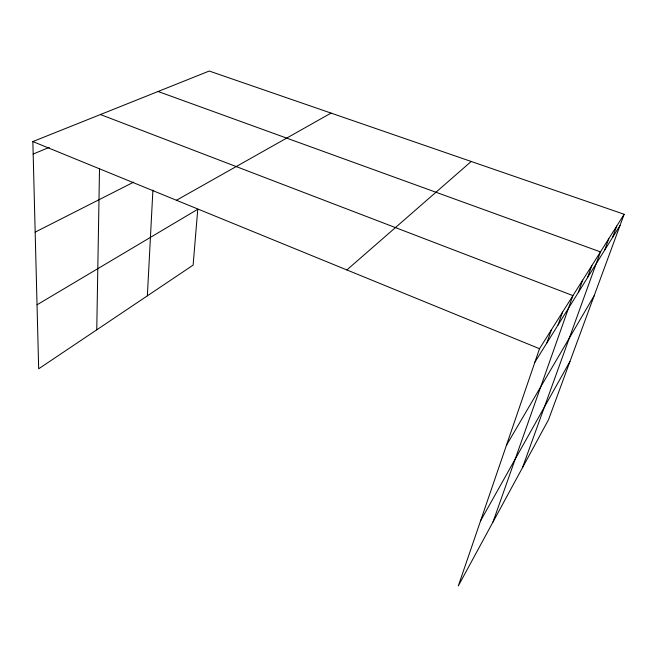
<?xml version="1.0" encoding="UTF-8"?>
<svg xmlns="http://www.w3.org/2000/svg" width="657" height="657" viewBox="0 0 657 657"><rect width="100%" height="100%" fill="white"/><g stroke="black" fill="none" stroke-linecap="round" stroke-linejoin="round"><path stroke-width="0.99" d="M96.751 329.822L99.511 168.989M147.357 295.847L152.909 190.136M624.15 214.272L539.512 348.711L458.282 585.962L548.521 419.708L624.15 214.272L209.238 71.038L32.85 141.559L38.673 368.807L193.125 265.124L197.765 209.255L37.03 304.799M546.854 342.979L551.42 329.789M558.023 325.043L562.54 312.132M492.988 522.019L572.937 295.609L100.439 114.54M578.275 292.513L582.685 280.128M587.489 277.722L591.842 265.584M522.463 467.71L600.457 251.894L158.091 91.487M604.58 250.268L608.825 238.614M612.529 237.514L616.709 226.09M480.596 520.796L569.956 361.473M506.457 445.265L594.166 295.716M534.897 362.179L620.027 225.458M346.871 269.953L471.217 161.474M176.437 200.27L331.046 113.086M35.174 232.126L133.708 182.12M33.17 154.042L49.218 147.39M32.85 141.559L539.512 348.711"/></g></svg>
